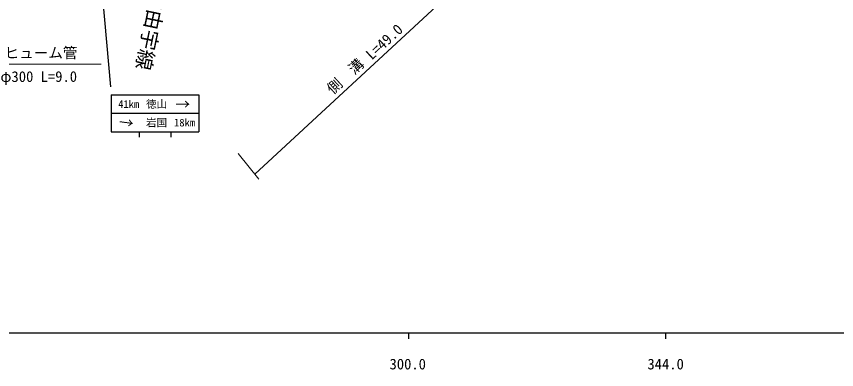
# Model space of a CAD drawing. Units: millimetres, scale not verified. Extents: x 40000 to 680000, y 20000 to 380000.
# Drawn here: x 300848 to 441267, y 198715 to 259164 of the extents above; entities that cross this region are included whole.
import ezdxf
from ezdxf.enums import TextEntityAlignment as Align

# ---------------------------------------------------------------- set-up
doc = ezdxf.new("R2010")
doc.units = ezdxf.units.MM
doc.header["$LTSCALE"] = 1000
doc.layers.add('M-BGD-HTXT', color=7, linetype='Continuous')
for name, color, linetype, lineweight in [('M-STR-HTXT', 7, 'Continuous', 13), ('M-STR-STRC', 7, 'Continuous', 25), ('M-TTL-BAND', 7, 'Continuous', 25)]:
    doc.layers.add(name, color=color, linetype=linetype, lineweight=lineweight)
doc.styles.add('ＭＳ ゴシック', font='')
doc.styles.get('ＭＳ ゴシック').set_extended_font_data('MS Gothic')

msp = doc.modelspace()

# ---------------------------------------------------------------- linework, layer by layer
at = {"layer": 'M-STR-HTXT'}
for p, q in [((384683, 271989), (341675, 232168)), ((297016, 251010), (315370, 251010)), ((342380, 231301), (338821, 235682))]:
    msp.add_line(p, q, dxfattribs=at)
at = {"layer": 'M-STR-STRC'}
for p, q in [((313603, 284385), (316969, 247099)), ((317091, 245742), (332091, 245742)), ((317091, 245742), (317091, 239408)), ((332091, 245742), (332091, 239408)), ((317091, 242575), (332091, 242575)), ((317091, 239408), (332091, 239408)), ((321848, 239408), (321848, 238476)), ((327283, 239408), (327283, 238476))]:
    msp.add_line(p, q, dxfattribs=at)
at = {"layer": 'M-TTL-BAND'}
for p, q in [((40000, 205000), (579000, 205000)), ((368000, 205000), (368000, 204000)), ((412000, 205000), (412000, 204000))]:
    msp.add_line(p, q, dxfattribs=at)

# ---------------------------------------------------------------- texts
at = {"layer": 'M-BGD-HTXT', "style": 'ＭＳ ゴシック'}
msp.add_text('一般県道柳井由宇線', height=2566, rotation=258.2, dxfattribs=at).set_placement((326949, 281274), align=Align.BOTTOM_LEFT)
at = {"layer": 'M-STR-HTXT', "style": 'ＭＳ ゴシック'}
for s, rotation, p in [('L=49.0', 42.8, (362068, 251205)), ('ヒューム管', 0.1, (298811, 251459)), ('側\u3000溝', 42.6, (355378, 245320)), ('φ300 L=9.0', 0.1, (298113, 247390))]:
    msp.add_text(s, height=1833, rotation=rotation, dxfattribs=at).set_placement(p, align=Align.BOTTOM_LEFT)
at = {"layer": 'M-STR-STRC', "style": 'ＭＳ ゴシック'}
for s, height, p in [('41km', 1320, (320073, 244158)), ('徳山', 1320, (324846, 244158)), ('→', 1833, (329333, 244119)), ('岩国', 1320, (324846, 240992)), ('18km', 1320, (329638, 240992))]:
    msp.add_text(s, height=height, dxfattribs=at).set_placement(p, align=Align.MIDDLE_CENTER)
msp.add_text('→', height=1833, rotation=352.502, dxfattribs=at).set_placement((319648, 240962), align=Align.MIDDLE_CENTER)
at = {"layer": 'M-TTL-BAND', "style": 'ＭＳ ゴシック'}
for s, p in [('300.0', (367844, 198195)), ('344.0', (412000, 198195))]:
    msp.add_text(s, height=1833, dxfattribs=at).set_placement(p, align=Align.BOTTOM_CENTER)

doc.saveas('drawing.dxf')
